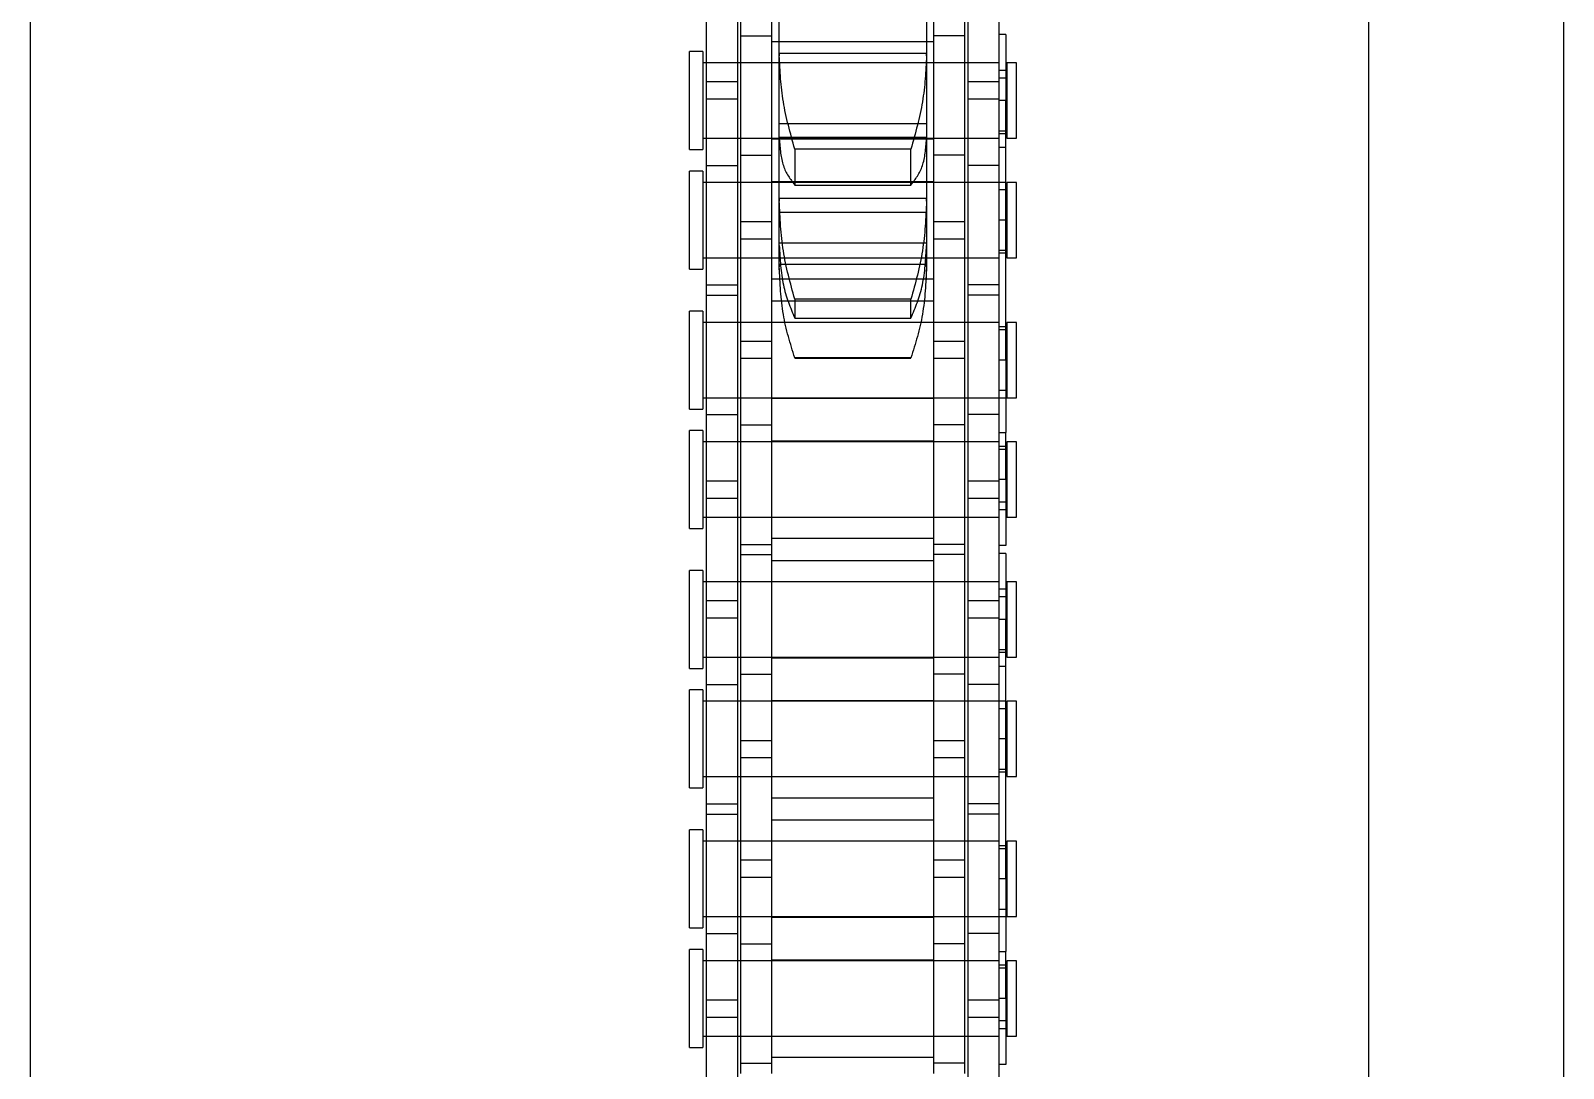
# Model space of a CAD drawing. Header units: metres. Extents: x 0 to 63075, y 0 to 44550.
# Drawn here: x 14109.2 to 14184.2, y 27450.7 to 27501.5 of the extents above; entities that cross this region are included whole.
import ezdxf

# ---------------------------------------------------------------- set-up
doc = ezdxf.new("R2010")
doc.units = ezdxf.units.M
doc.header["$LTSCALE"] = 75
doc.linetypes.add('HIDDEN2', pattern=[4.7625, 3.175, -1.5875])
for name, color, linetype in [('SDM', 7, 'Continuous'), ('SL4', 4, 'Continuous'), ('ST1', 7, 'HIDDEN2')]:
    doc.layers.add(name, color=color, linetype=linetype)

# ---------------------------------------------------------------- blocks, each defined once
blk = doc.blocks.new('A$Cb6dca9d5')
at = {"layer": 'SL4'}
for p, q in [((262.765, 215.006), (262.765, 1004.763)), ((328.24, 215), (328.24, 1004.763)), ((337.765, 1004.763), (337.765, 54.76))]:
    blk.add_line(p, q, dxfattribs=at)
at = {"layer": 'ST1'}
for p, q in [((328.24, 215), (328.24, 1004.763)), ((333.003, 1004.763), (333.003, 4.763)), ((297.515, 761.452), (297.515, 767.802)), ((299.035, 761.452), (299.035, 767.802)), ((306.965, 761.452), (306.965, 767.802)), ((308.485, 761.452), (308.485, 767.802)), ((299.395, 760.583), (299.395, 765.128)), ((306.605, 765.128), (306.605, 760.583)), ((295.843, 755.102), (295.843, 764.197)), ((297.363, 755.102), (297.363, 764.197)), ((308.637, 755.102), (308.637, 764.197)), ((310.157, 755.102), (310.157, 764.197)), ((297.515, 761.452), (299.035, 761.452)), ((297.515, 752.357), (297.515, 761.452)), ((299.035, 752.357), (299.035, 761.452)), ((308.485, 761.452), (306.965, 761.452)), ((306.965, 752.357), (306.965, 761.452)), ((308.485, 752.357), (308.485, 761.452)), ((310.489, 761.508), (310.157, 761.508)), ((310.489, 761.508), (310.489, 758.277)), ((295, 755.878), (295, 760.675)), ((295.659, 760.675), (295, 760.675)), ((295.659, 760.675), (295.659, 755.878)), ((299.035, 761.169), (306.965, 761.169)), ((306.605, 760.583), (299.395, 760.583)), ((299.395, 760.468), (299.395, 760.583)), ((299.395, 760.583), (299.395, 760.468)), ((306.605, 760.583), (306.605, 760.468)), ((306.605, 760.468), (306.605, 760.583)), ((310.157, 760.122), (295.659, 760.122)), ((297.363, 760.122), (295.843, 760.122)), ((299.035, 760.122), (297.515, 760.122)), ((306.965, 760.122), (299.035, 760.122)), ((299.395, 756.399), (299.395, 760.468)), ((306.605, 760.468), (306.605, 756.399)), ((308.485, 760.122), (306.965, 760.122)), ((310.157, 760.122), (308.637, 760.122)), ((310.526, 759.753), (310.157, 759.753)), ((310.526, 760.122), (310.526, 756.432)), ((311, 760.122), (310.526, 760.122)), ((311, 756.432), (311, 760.122)), ((295.843, 759.209), (297.363, 759.209)), ((308.637, 759.209), (310.157, 759.209)), ((310.489, 759.384), (310.157, 759.384)), ((297.363, 758.349), (295.843, 758.349)), ((310.157, 758.349), (308.637, 758.349)), ((310.489, 758.277), (310.157, 758.277)), ((310.489, 745.577), (310.489, 758.277)), ((306.605, 757.147), (299.395, 757.147)), ((310.157, 756.801), (310.526, 756.801)), ((295.659, 756.432), (310.157, 756.432)), ((295.843, 756.432), (297.363, 756.432)), ((297.515, 756.432), (299.035, 756.432)), ((299.035, 756.432), (306.965, 756.432)), ((306.965, 756.389), (299.035, 756.389)), ((306.605, 756.478), (299.395, 756.478)), ((299.395, 753.486), (299.395, 756.399)), ((306.605, 756.399), (306.605, 753.486)), ((306.965, 756.432), (308.485, 756.432)), ((308.637, 756.432), (310.157, 756.432)), ((310.489, 756.658), (310.157, 756.658)), ((310.526, 756.432), (311, 756.432)), ((295, 755.878), (295.659, 755.878)), ((297.515, 755.604), (299.035, 755.604)), ((300.157, 755.906), (300.157, 754.143)), ((305.843, 755.906), (300.157, 755.906)), ((305.843, 754.143), (305.843, 755.906)), ((308.485, 755.604), (306.965, 755.604)), ((310.489, 755.981), (310.157, 755.981)), ((295, 750.03), (295, 754.827)), ((295.659, 754.827), (295, 754.827)), ((295.659, 754.827), (295.659, 750.03)), ((295.843, 755.102), (297.363, 755.102)), ((295.843, 748.752), (295.843, 755.102)), ((297.363, 748.752), (297.363, 755.102)), ((310.157, 755.102), (308.637, 755.102)), ((308.637, 748.752), (308.637, 755.102)), ((310.157, 748.752), (310.157, 755.102)), ((310.157, 754.274), (295.659, 754.274)), ((297.363, 754.274), (295.843, 754.274)), ((299.035, 754.274), (297.515, 754.274)), ((299.035, 754.317), (306.965, 754.317)), ((306.965, 754.274), (299.035, 754.274)), ((300.157, 754.143), (305.843, 754.143)), ((308.485, 754.274), (306.965, 754.274)), ((310.489, 754.274), (308.637, 754.274)), ((310.526, 753.905), (310.157, 753.905)), ((310.526, 754.274), (310.526, 750.584)), ((311, 754.274), (310.526, 754.274)), ((311, 750.584), (311, 754.274)), ((306.605, 753.486), (299.395, 753.486)), ((299.395, 753.357), (299.395, 753.486)), ((299.395, 753.486), (299.395, 753.357)), ((299.395, 751.192), (299.395, 753.357)), ((306.605, 753.486), (306.605, 753.357)), ((306.605, 753.357), (306.605, 753.486)), ((306.605, 753.357), (306.605, 751.192)), ((297.515, 751.497), (297.515, 752.357)), ((297.515, 752.357), (299.035, 752.357)), ((299.035, 751.497), (299.035, 752.357)), ((306.605, 752.8), (299.395, 752.8)), ((306.965, 751.497), (306.965, 752.357)), ((306.965, 752.357), (308.485, 752.357)), ((308.485, 751.497), (308.485, 752.357)), ((310.489, 752.429), (310.157, 752.429)), ((297.515, 742.402), (297.515, 751.497)), ((299.035, 751.497), (297.515, 751.497)), ((299.035, 742.402), (299.035, 751.497)), ((306.605, 751.301), (299.395, 751.301)), ((299.395, 750.262), (299.395, 751.192)), ((306.605, 751.192), (306.605, 750.262)), ((306.965, 742.402), (306.965, 751.497)), ((308.485, 751.497), (306.965, 751.497)), ((308.485, 742.402), (308.485, 751.497)), ((310.157, 750.953), (310.526, 750.953)), ((310.489, 750.81), (310.157, 750.81)), ((295, 750.03), (295.659, 750.03)), ((295.659, 750.584), (310.157, 750.584)), ((295.843, 750.584), (297.363, 750.584)), ((297.515, 750.584), (299.035, 750.584)), ((299.035, 750.584), (306.965, 750.584)), ((306.605, 750.262), (299.395, 750.262)), ((299.395, 750.136), (299.395, 750.262)), ((299.395, 750.262), (299.395, 750.136)), ((299.395, 749.995), (299.395, 750.136)), ((306.605, 750.262), (306.605, 750.136)), ((306.605, 750.136), (306.605, 750.262)), ((306.605, 750.136), (306.605, 749.995)), ((306.965, 750.584), (308.485, 750.584)), ((308.637, 750.584), (310.157, 750.584)), ((310.526, 750.584), (311, 750.584)), ((295.843, 749.254), (297.363, 749.254)), ((306.965, 749.537), (299.035, 749.537)), ((306.595, 749.499), (306.605, 749.995)), ((310.157, 749.254), (308.637, 749.254)), ((295.843, 748.752), (297.363, 748.752)), ((295.843, 739.657), (295.843, 748.752)), ((297.363, 739.657), (297.363, 748.752)), ((305.843, 748.562), (300.157, 748.562)), ((300.157, 748.562), (300.157, 747.624)), ((305.843, 747.624), (305.843, 748.562)), ((310.157, 748.752), (308.637, 748.752)), ((308.637, 739.657), (308.637, 748.752)), ((310.157, 739.657), (310.157, 748.752)), ((295, 743.178), (295, 747.975)), ((295.659, 747.975), (295, 747.975)), ((295.659, 747.975), (295.659, 743.178)), ((299.035, 748.469), (306.965, 748.469)), ((310.157, 747.422), (295.659, 747.422)), ((297.363, 747.422), (295.843, 747.422)), ((299.035, 747.422), (297.515, 747.422)), ((306.965, 747.422), (299.035, 747.422)), ((300.157, 747.624), (305.843, 747.624)), ((308.485, 747.422), (306.965, 747.422)), ((310.157, 747.422), (308.637, 747.422)), ((310.489, 747.196), (310.157, 747.196)), ((310.526, 747.053), (310.157, 747.053)), ((310.526, 747.422), (310.526, 743.732)), ((311, 747.422), (310.526, 747.422)), ((311, 743.732), (311, 747.422)), ((297.515, 746.509), (299.035, 746.509)), ((306.965, 746.509), (308.485, 746.509)), ((299.035, 745.649), (297.515, 745.649)), ((300.157, 745.686), (300.157, 745.663)), ((305.843, 745.686), (300.157, 745.686)), ((300.157, 745.663), (305.843, 745.663)), ((305.843, 745.663), (305.843, 745.686)), ((308.485, 745.649), (306.965, 745.649)), ((310.489, 745.577), (310.157, 745.577)), ((310.489, 745.577), (310.489, 742.025)), ((310.157, 744.101), (310.526, 744.101)), ((295.659, 743.732), (310.157, 743.732)), ((295.843, 743.732), (297.363, 743.732)), ((297.515, 743.732), (299.035, 743.732)), ((299.035, 743.732), (306.965, 743.732)), ((306.965, 743.689), (299.035, 743.689)), ((306.965, 743.732), (308.485, 743.732)), ((308.637, 743.732), (310.489, 743.732)), ((310.526, 743.732), (311, 743.732)), ((295, 743.178), (295.659, 743.178)), ((295.843, 742.904), (297.363, 742.904)), ((310.157, 742.904), (308.637, 742.904)), ((295, 737.33), (295, 742.127)), ((295.659, 742.127), (295, 742.127)), ((295.659, 742.127), (295.659, 737.33)), ((297.515, 742.402), (299.035, 742.402)), ((297.515, 736.052), (297.515, 742.402)), ((299.035, 736.052), (299.035, 742.402)), ((308.485, 742.402), (306.965, 742.402)), ((306.965, 736.052), (306.965, 742.402)), ((308.485, 736.052), (308.485, 742.402)), ((310.157, 742.025), (310.489, 742.025)), ((310.489, 739.729), (310.489, 742.025)), ((310.157, 741.574), (295.659, 741.574)), ((297.363, 741.574), (295.843, 741.574)), ((299.035, 741.574), (297.515, 741.574)), ((299.035, 741.617), (306.965, 741.617)), ((306.965, 741.574), (299.035, 741.574)), ((308.485, 741.574), (306.965, 741.574)), ((310.157, 741.574), (308.637, 741.574)), ((310.489, 741.348), (310.157, 741.348)), ((310.526, 741.205), (310.157, 741.205)), ((310.526, 741.574), (310.526, 737.884)), ((311, 741.574), (310.526, 741.574)), ((311, 737.884), (311, 741.574)), ((295.843, 738.797), (295.843, 739.657)), ((295.843, 739.657), (297.363, 739.657)), ((297.363, 738.797), (297.363, 739.657)), ((308.637, 738.797), (308.637, 739.657)), ((308.637, 739.657), (310.157, 739.657)), ((310.489, 739.729), (310.157, 739.729)), ((310.157, 738.797), (310.157, 739.657)), ((310.489, 739.729), (310.489, 736.498)), ((295.843, 729.702), (295.843, 738.797)), ((297.363, 738.797), (295.843, 738.797)), ((297.363, 729.702), (297.363, 738.797)), ((308.637, 729.702), (308.637, 738.797)), ((310.157, 738.797), (308.637, 738.797)), ((310.157, 729.702), (310.157, 738.797)), ((310.489, 738.622), (310.157, 738.622)), ((310.157, 738.253), (310.526, 738.253)), ((295, 737.33), (295.659, 737.33)), ((295.659, 737.884), (310.157, 737.884)), ((295.843, 737.884), (297.363, 737.884)), ((297.515, 737.884), (299.035, 737.884)), ((299.035, 737.884), (306.965, 737.884)), ((306.965, 737.884), (308.485, 737.884)), ((308.637, 737.884), (310.157, 737.884)), ((310.526, 737.884), (311, 737.884)), ((297.515, 736.554), (299.035, 736.554)), ((306.965, 736.837), (299.035, 736.837)), ((308.485, 736.554), (306.965, 736.554)), ((297.515, 736.052), (299.035, 736.052)), ((297.515, 726.957), (297.515, 736.052)), ((299.035, 726.957), (299.035, 736.052)), ((299.035, 735.769), (306.965, 735.769)), ((308.485, 736.052), (306.965, 736.052)), ((306.965, 726.957), (306.965, 736.052)), ((308.485, 726.957), (308.485, 736.052)), ((310.489, 736.498), (310.157, 736.498)), ((310.489, 736.108), (310.157, 736.108)), ((310.489, 736.108), (310.489, 732.877)), ((295, 730.479), (295, 735.276)), ((295.659, 735.276), (295, 735.276)), ((295.659, 735.276), (295.659, 730.479)), ((310.157, 734.722), (295.659, 734.722)), ((297.363, 734.722), (295.843, 734.722)), ((299.035, 734.722), (297.515, 734.722)), ((306.965, 734.722), (299.035, 734.722)), ((308.485, 734.722), (306.965, 734.722)), ((310.157, 734.722), (308.637, 734.722)), ((310.526, 734.353), (310.157, 734.353)), ((310.526, 734.722), (310.526, 731.032)), ((311, 734.722), (310.526, 734.722)), ((311, 731.032), (311, 734.722)), ((295.843, 733.809), (297.363, 733.809)), ((308.637, 733.809), (310.157, 733.809)), ((310.489, 733.984), (310.157, 733.984)), ((297.363, 732.949), (295.843, 732.949)), ((310.157, 732.949), (308.637, 732.949)), ((310.489, 732.877), (310.157, 732.877)), ((310.489, 720.177), (310.489, 732.877)), ((310.157, 731.401), (310.526, 731.401)), ((310.489, 731.258), (310.157, 731.258)), ((295.659, 731.032), (310.157, 731.032)), ((295.843, 731.032), (297.363, 731.032)), ((297.515, 731.032), (299.035, 731.032)), ((299.035, 731.032), (306.965, 731.032)), ((306.965, 730.989), (299.035, 730.989)), ((306.965, 731.032), (308.485, 731.032)), ((308.637, 731.032), (310.157, 731.032)), ((310.489, 730.581), (310.157, 730.581)), ((310.526, 731.032), (311, 731.032)), ((295, 730.479), (295.659, 730.479)), ((297.515, 730.204), (299.035, 730.204)), ((308.485, 730.204), (306.965, 730.204)), ((295, 724.63), (295, 729.427)), ((295.659, 729.427), (295, 729.427)), ((295.659, 729.427), (295.659, 724.63)), ((295.843, 729.702), (297.363, 729.702)), ((295.843, 723.352), (295.843, 729.702)), ((297.363, 723.352), (297.363, 729.702)), ((310.157, 729.702), (308.637, 729.702)), ((308.637, 723.352), (308.637, 729.702)), ((310.157, 723.352), (310.157, 729.702)), ((310.157, 728.874), (295.659, 728.874)), ((297.363, 728.874), (295.843, 728.874)), ((299.035, 728.874), (297.515, 728.874)), ((299.035, 728.917), (306.965, 728.917)), ((306.965, 728.874), (299.035, 728.874)), ((308.485, 728.874), (306.965, 728.874)), ((310.489, 728.874), (308.637, 728.874)), ((310.526, 728.505), (310.157, 728.505)), ((310.526, 728.874), (310.526, 725.184)), ((311, 728.874), (310.526, 728.874)), ((311, 725.184), (311, 728.874)), ((297.515, 726.097), (297.515, 726.957)), ((297.515, 726.957), (299.035, 726.957)), ((299.035, 726.097), (299.035, 726.957)), ((306.965, 726.097), (306.965, 726.957)), ((306.965, 726.957), (308.485, 726.957)), ((308.485, 726.097), (308.485, 726.957)), ((310.489, 727.029), (310.157, 727.029)), ((297.515, 717.002), (297.515, 726.097)), ((299.035, 726.097), (297.515, 726.097)), ((299.035, 717.002), (299.035, 726.097)), ((306.965, 717.002), (306.965, 726.097)), ((308.485, 726.097), (306.965, 726.097)), ((308.485, 717.002), (308.485, 726.097)), ((310.157, 725.553), (310.526, 725.553)), ((310.489, 725.41), (310.157, 725.41)), ((295, 724.63), (295.659, 724.63)), ((295.659, 725.184), (310.157, 725.184)), ((295.843, 725.184), (297.363, 725.184)), ((297.515, 725.184), (299.035, 725.184)), ((299.035, 725.184), (306.965, 725.184)), ((306.965, 725.184), (308.485, 725.184)), ((308.637, 725.184), (310.157, 725.184)), ((310.526, 725.184), (311, 725.184)), ((295.843, 723.854), (297.363, 723.854)), ((306.965, 724.137), (299.035, 724.137)), ((310.157, 723.854), (308.637, 723.854)), ((295.843, 723.352), (297.363, 723.352)), ((295.843, 714.257), (295.843, 723.352)), ((297.363, 714.257), (297.363, 723.352)), ((299.035, 723.069), (306.965, 723.069)), ((310.157, 723.352), (308.637, 723.352)), ((308.637, 714.257), (308.637, 723.352)), ((310.157, 714.257), (310.157, 723.352)), ((295, 717.779), (295, 722.576)), ((295.659, 722.576), (295, 722.576)), ((295.659, 722.576), (295.659, 717.779)), ((310.157, 722.022), (295.659, 722.022)), ((297.363, 722.022), (295.843, 722.022)), ((299.035, 722.022), (297.515, 722.022)), ((306.965, 722.022), (299.035, 722.022)), ((308.485, 722.022), (306.965, 722.022)), ((310.157, 722.022), (308.637, 722.022)), ((310.489, 721.796), (310.157, 721.796)), ((310.526, 721.653), (310.157, 721.653)), ((310.526, 722.022), (310.526, 718.332)), ((311, 722.022), (310.526, 722.022)), ((311, 718.332), (311, 722.022)), ((297.515, 721.109), (299.035, 721.109)), ((306.965, 721.109), (308.485, 721.109)), ((299.035, 720.249), (297.515, 720.249)), ((308.485, 720.249), (306.965, 720.249)), ((310.489, 720.177), (310.157, 720.177)), ((310.489, 720.177), (310.489, 716.625)), ((310.157, 718.701), (310.526, 718.701)), ((295, 717.779), (295.659, 717.779)), ((295.659, 718.332), (310.157, 718.332)), ((295.843, 718.332), (297.363, 718.332)), ((297.515, 718.332), (299.035, 718.332)), ((299.035, 718.332), (306.965, 718.332)), ((306.965, 718.289), (299.035, 718.289)), ((306.965, 718.332), (308.485, 718.332)), ((308.637, 718.332), (310.489, 718.332)), ((310.526, 718.332), (311, 718.332)), ((295.843, 717.504), (297.363, 717.504)), ((297.515, 717.002), (299.035, 717.002)), ((297.515, 710.652), (297.515, 717.002)), ((299.035, 710.652), (299.035, 717.002)), ((308.485, 717.002), (306.965, 717.002)), ((306.965, 710.652), (306.965, 717.002)), ((308.485, 710.652), (308.485, 717.002)), ((310.157, 717.504), (308.637, 717.504)), ((295, 711.93), (295, 716.727)), ((295.659, 716.727), (295, 716.727)), ((295.659, 716.727), (295.659, 711.93)), ((310.157, 716.625), (310.489, 716.625)), ((310.489, 714.329), (310.489, 716.625)), ((310.157, 716.174), (295.659, 716.174)), ((297.363, 716.174), (295.843, 716.174)), ((299.035, 716.174), (297.515, 716.174)), ((299.035, 716.217), (306.965, 716.217)), ((306.965, 716.174), (299.035, 716.174)), ((308.485, 716.174), (306.965, 716.174)), ((310.157, 716.174), (308.637, 716.174)), ((310.489, 715.948), (310.157, 715.948)), ((310.526, 715.805), (310.157, 715.805)), ((310.526, 716.174), (310.526, 712.484)), ((311, 716.174), (310.526, 716.174)), ((311, 712.484), (311, 716.174)), ((295.843, 713.397), (295.843, 714.257)), ((295.843, 714.257), (297.363, 714.257)), ((297.363, 713.397), (297.363, 714.257)), ((308.637, 713.397), (308.637, 714.257)), ((308.637, 714.257), (310.157, 714.257)), ((310.489, 714.329), (310.157, 714.329)), ((310.157, 713.397), (310.157, 714.257)), ((310.489, 714.329), (310.489, 711.098)), ((295.843, 704.302), (295.843, 713.397)), ((297.363, 713.397), (295.843, 713.397)), ((297.363, 704.302), (297.363, 713.397)), ((308.637, 704.302), (308.637, 713.397)), ((310.157, 713.397), (308.637, 713.397)), ((310.157, 704.302), (310.157, 713.397)), ((310.489, 713.222), (310.157, 713.222)), ((310.157, 712.853), (310.526, 712.853)), ((295, 711.93), (295.659, 711.93)), ((295.659, 712.484), (310.157, 712.484)), ((295.843, 712.484), (297.363, 712.484)), ((297.515, 712.484), (299.035, 712.484)), ((299.035, 712.484), (306.965, 712.484)), ((306.965, 712.484), (308.485, 712.484)), ((308.637, 712.484), (310.157, 712.484)), ((310.526, 712.484), (311, 712.484)), ((297.515, 711.154), (299.035, 711.154)), ((306.965, 711.437), (299.035, 711.437)), ((308.485, 711.154), (306.965, 711.154)), ((310.489, 711.098), (310.157, 711.098))]:
    blk.add_line(p, q, dxfattribs=at)
for points, knots in [([(300.157, 755.906), (299.941, 756.683), (299.508, 758.235), (299.433, 759.724), (299.395, 760.468)], [0, 0, 0, 0, 0.500529, 1, 1, 1, 1]), ([(306.605, 760.468), (306.567, 759.724), (306.492, 758.235), (306.059, 756.683), (305.843, 755.906)], [0, 0, 0, 0, 0.499464, 1, 1, 1, 1]), ([(299.395, 756.399), (299.433, 755.934), (299.508, 755.003), (299.941, 754.43), (300.157, 754.143)], [0, 0, 0, 0, 0.49948, 1, 1, 1, 1]), ([(305.843, 754.143), (306.059, 754.43), (306.492, 755.003), (306.567, 755.934), (306.605, 756.399)], [0, 0, 0, 0, 0.500513, 1, 1, 1, 1]), ([(300.157, 748.562), (299.941, 749.344), (299.508, 750.908), (299.433, 752.541), (299.395, 753.357)], [0, 0, 0, 0, 0.500152, 1, 1, 1, 1]), ([(306.605, 753.357), (306.567, 752.542), (306.492, 750.909), (306.06, 749.346), (305.843, 748.562)], [0, 0, 0, 0, 0.499124, 1, 1, 1, 1]), ([(299.395, 751.192), (299.433, 750.525), (299.508, 749.189), (299.941, 748.146), (300.157, 747.624)], [0, 0, 0, 0, 0.499459, 1, 1, 1, 1]), ([(305.843, 747.624), (306.059, 748.146), (306.492, 749.189), (306.567, 750.525), (306.605, 751.192)], [0, 0, 0, 0, 0.5005336, 1, 1, 1, 1]), ([(300.157, 745.686), (299.941, 746.38), (299.508, 747.766), (299.433, 749.346), (299.395, 750.136)], [0, 0, 0, 0, 0.500133, 1, 1, 1, 1]), ([(306.605, 750.136), (306.567, 749.347), (306.492, 747.768), (306.06, 746.381), (305.843, 745.686)], [0, 0, 0, 0, 0.499098, 1, 1, 1, 1])]:
    blk.add_open_spline(points, degree=3, knots=knots, dxfattribs=at)

msp = doc.modelspace()

# ---------------------------------------------------------------- block references
at = {"layer": 'SDM'}
msp.add_blockref('A$Cb6dca9d5', (13846.469, 26739.769), dxfattribs=at)

doc.saveas('drawing.dxf')
